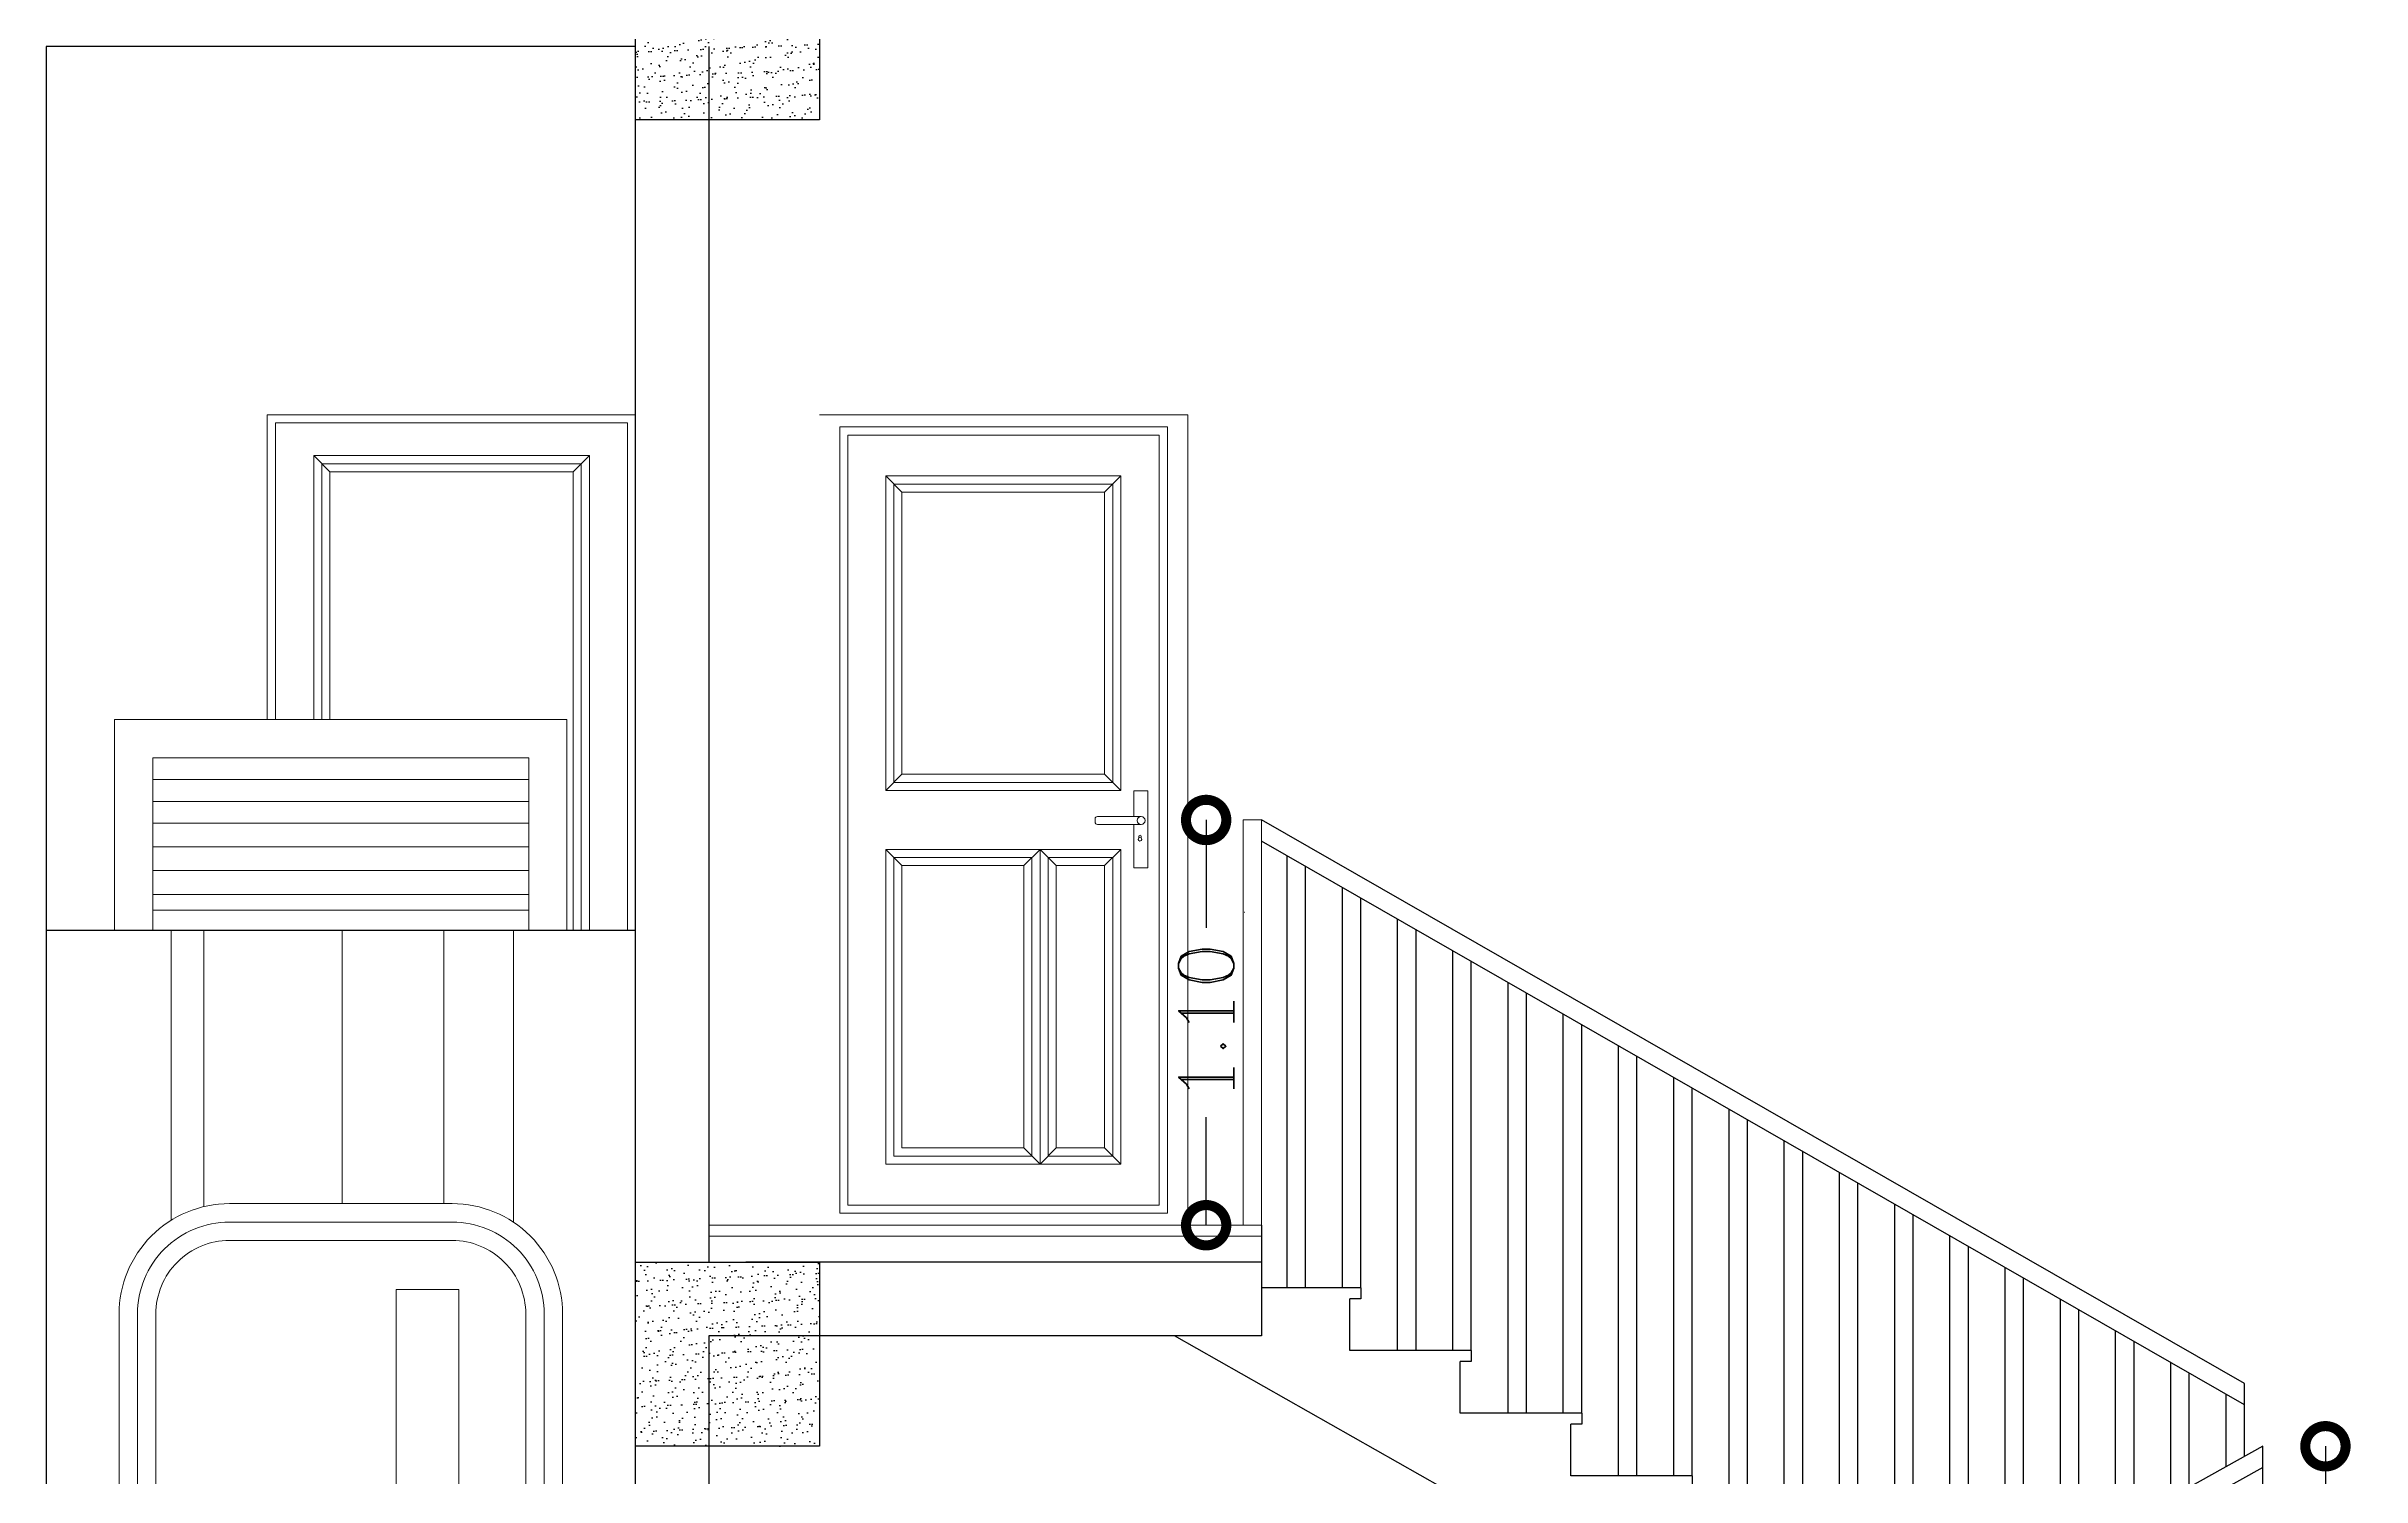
# Model space of a CAD drawing. Header units: metres. Extents: x -1655 to 449, y 40 to 361.
# Drawn here: x 247.01 to 253.3, y 60.07 to 63.95 of the extents above; entities that cross this region are included whole.
import ezdxf

# ---------------------------------------------------------------- set-up
doc = ezdxf.new("R2010")
doc.units = ezdxf.units.M
doc.header["$MEASUREMENT"] = 0
doc.layers.add('A-WALL', color=7, linetype='Continuous')
doc.layers.add('Layer4', color=252, linetype='Continuous', lineweight=25)
doc.layers.add('Layer5', color=31, linetype='Continuous', lineweight=9)
doc.styles.add('DIMPLAN', font='romanc.shx', dxfattribs={"height": 0.15})
doc.dimstyles.new('DIMPLAN', dxfattribs={"dimtxt": 0.009, "dimasz": 0.219, "dimexe": 0.2, "dimexo": 0.2, "dimgap": 0.05, "dimtad": 0, "dimzin": 0, "dimdsep": 46, "dimtxsty": 'DIMPLAN', "dimblk1": 'DOTSMALL', "dimblk2": 'DOTSMALL', "dimsah": 1, "dimcen": 0, "dimse1": 1, "dimse2": 1, "dimclrd": 1, "dimclre": 1, "dimclrt": 2, "dimadec": 0, "dimazin": 0, "dimtfac": 0.909091, "dimtofl": 0, "dimtmove": 1, "dimatfit": 3, "dimldrblk": 'DOTSMALL', "dimfxl": 0.2, "dimtolj": 1, "dimtzin": 0, "dimarcsym": 0})

# ---------------------------------------------------------------- blocks, each defined once
blk = doc.blocks.new('st d')
at = {"layer": 'Layer4'}
for p, q in [((4903.8463, 1927.8608), (4904.1763, 1927.8608)), ((4903.8463, 1927.8608), (4903.8463, 1927.8308)), ((4903.8463, 1927.8308), (4903.8763, 1927.8308)), ((4903.8763, 1927.6908), (4903.8763, 1927.8308))]:
    blk.add_line(p, q, dxfattribs=at)
blk = doc.blocks.new('_DOTSMALL')
at = {"color": 0, "linetype": 'ByBlock', "const_width": 0.5}
blk.add_lwpolyline([(-0.0625, 0, 1), (0.0625, 0, 1)], format="xyb", close=True, dxfattribs=at)
blk = doc.blocks.new('*D99')
at = {"color": 1, "lineweight": -2, "ltscale": 0.1, "transparency": 16777216}
for p, q in [((253.2, 60.1506), (253.2, 59.8578)), ((253.2, 59.0506), (253.2, 59.3435))]:
    blk.add_line(p, q, dxfattribs=at)
at = {"layer": 'DEFPOINTS', "color": 0, "ltscale": 0.1, "transparency": 16777216}
for p in [(253.0303, 60.1506), (253.0303, 59.0506), (253.2, 59.0506)]:
    blk.add_point(p, dxfattribs=at)
at = {"color": 1, "lineweight": -2, "ltscale": 0.1, "transparency": 16777216, "xscale": 0.2189999999999999, "yscale": 0.2189999999999999, "zscale": 0.2189999999999999}
for p, rotation in [((253.2, 60.1506), 90), ((253.2, 59.0506), 270)]:
    blk.add_blockref('_DOTSMALL', p, dxfattribs=dict(at, rotation=rotation))
at = {"color": 2, "ltscale": 0.1, "transparency": 16777216, "insert": (253.2, 59.6006), "char_height": 0.15, "attachment_point": 5, "rotation": 90, "style": 'DIMPLAN'}
blk.add_mtext('\\A1;1.10', dxfattribs=at)
blk = doc.blocks.new('*D100')
at = {"color": 1, "lineweight": -2, "ltscale": 0.1, "transparency": 16777216}
for p, q in [((250.1603, 61.8506), (250.1603, 61.5578)), ((250.1603, 60.7506), (250.1603, 61.0435))]:
    blk.add_line(p, q, dxfattribs=at)
at = {"layer": 'DEFPOINTS', "color": 0, "ltscale": 0.1, "transparency": 16777216}
for p in [(250.1603, 61.8506), (250.2608, 61.8506), (250.2608, 60.7506)]:
    blk.add_point(p, dxfattribs=at)
at = {"color": 1, "lineweight": -2, "ltscale": 0.1, "transparency": 16777216, "xscale": 0.2189999999999999, "yscale": 0.2189999999999999, "zscale": 0.2189999999999999}
for p, rotation in [((250.1603, 61.8506), 90), ((250.1603, 60.7506), 270)]:
    blk.add_blockref('_DOTSMALL', p, dxfattribs=dict(at, rotation=rotation))
at = {"color": 2, "ltscale": 0.1, "transparency": 16777216, "insert": (250.1603, 61.3006), "char_height": 0.15, "attachment_point": 5, "rotation": 90, "style": 'DIMPLAN'}
blk.add_mtext('\\A1;1.10', dxfattribs=at)
blk = doc.blocks.new('*D94')
at = {"color": 1, "lineweight": -2, "ltscale": 0.1, "transparency": 16777216}
for p, q in [((253.2, 60.1506), (253.2, 59.8578)), ((253.2, 59.0506), (253.2, 59.3435))]:
    blk.add_line(p, q, dxfattribs=at)
at = {"layer": 'DEFPOINTS', "color": 0, "ltscale": 0.1, "transparency": 16777216}
for p in [(253.0303, 60.1506), (253.0303, 59.0506), (253.2, 59.0506)]:
    blk.add_point(p, dxfattribs=at)
at = {"color": 1, "lineweight": -2, "ltscale": 0.1, "transparency": 16777216, "xscale": 0.2189999999999999, "yscale": 0.2189999999999999, "zscale": 0.2189999999999999}
for p, rotation in [((253.2, 60.1506), 90), ((253.2, 59.0506), 270)]:
    blk.add_blockref('_DOTSMALL', p, dxfattribs=dict(at, rotation=rotation))
at = {"color": 2, "ltscale": 0.1, "transparency": 16777216, "insert": (253.2, 59.6006), "char_height": 0.15, "attachment_point": 5, "rotation": 90, "style": 'DIMPLAN'}
blk.add_mtext('\\A1;1.10', dxfattribs=at)
blk = doc.blocks.new('*D95')
at = {"color": 1, "lineweight": -2, "ltscale": 0.1, "transparency": 16777216}
for p, q in [((250.1603, 61.8506), (250.1603, 61.5578)), ((250.1603, 60.7506), (250.1603, 61.0435))]:
    blk.add_line(p, q, dxfattribs=at)
at = {"layer": 'DEFPOINTS', "color": 0, "ltscale": 0.1, "transparency": 16777216}
for p in [(250.1603, 61.8506), (250.2608, 61.8506), (250.2608, 60.7506)]:
    blk.add_point(p, dxfattribs=at)
at = {"color": 1, "lineweight": -2, "ltscale": 0.1, "transparency": 16777216, "xscale": 0.2189999999999999, "yscale": 0.2189999999999999, "zscale": 0.2189999999999999}
for p, rotation in [((250.1603, 61.8506), 90), ((250.1603, 60.7506), 270)]:
    blk.add_blockref('_DOTSMALL', p, dxfattribs=dict(at, rotation=rotation))
at = {"color": 2, "ltscale": 0.1, "transparency": 16777216, "insert": (250.1603, 61.3006), "char_height": 0.15, "attachment_point": 5, "rotation": 90, "style": 'DIMPLAN'}
blk.add_mtext('\\A1;1.10', dxfattribs=at)
blk = doc.blocks.new('500')
at = {"layer": 'A-WALL', "ltscale": 0.1}
h = blk.add_hatch(dxfattribs=at)
h.set_pattern_fill('AR-SAND', color=251, scale=0.001, angle=45)
h.set_pattern_definition([(82.5, (2066.168173, -109.763723), (-0.03573813487, 0.0334753489), [0, -0.038608, 0, -0.04318, 0, -0.041275]), (52.5, (2066.168173, -109.76372), (-0.0189010928, 0.0824732851), [0, -0.020828, 0, -0.034798, 0, -0.013335]), (12.5, (2066.14608, -109.785815), (0.0558299826, 0.0560332312), [0, -0.0127, 0, -0.04572, 0, -0.05969]), (2.5, (2066.14608, -109.785815), (0.0382281109, 0.0697550782), [0, -0.00635, 0, -0.029972, 0, -0.03429])])
h.paths.add_polyline_path([(6632.6902, 1779.9429), (6632.1902, 1779.9429), (6632.1902, 1779.4429), (6632.6902, 1779.4429)])
at = {"ltscale": 0.1}
blk.add_lwpolyline([(6632.1902, 1779.9429), (6632.6902, 1779.9429), (6632.6902, 1779.4429), (6632.1902, 1779.4429), (6632.1902, 1779.9429)], dxfattribs=at)

msp = doc.modelspace()

# ---------------------------------------------------------------- linework, layer by layer
at = {"ltscale": 0.1}
for p, q in [((247.0104, 63.9505), (247.0104, 45.6505)), ((248.6104, 63.9505), (247.0104, 63.9505)), ((248.6096, 63.9505), (248.6096, 59.5505)), ((248.8094, 63.9505), (248.8094, 60.6505)), ((250.3108, 60.7506), (250.3108, 60.4506)), ((250.3108, 60.7506), (250.3108, 60.4506)), ((248.8096, 60.4505), (248.8096, 59.5505))]:
    msp.add_line(p, q, dxfattribs=at)
at = {"ltscale": 0.5}
for p, q in [((248.6105, 61.5506), (247.0105, 61.5505)), ((250.3103, 60.6506), (248.9103, 60.6505)), ((250.3103, 60.4506), (248.8096, 60.4505)), ((250.3103, 60.4506), (248.9103, 60.4505))]:
    msp.add_line(p, q, dxfattribs=at)
at = {"layer": 'A-WALL', "color": 251, "ltscale": 0.1}
for p, q in [((252.9803, 60.3206), (250.3108, 61.8506)), ((252.9803, 60.3206), (250.3108, 61.8506)), ((252.9803, 60.263), (250.3108, 61.793)), ((252.9803, 60.263), (250.3108, 61.793)), ((250.3803, 60.5806), (250.3803, 61.7531)), ((250.3803, 60.5806), (250.3803, 61.7531)), ((250.4303, 60.5806), (250.4303, 61.7245)), ((250.4303, 60.5806), (250.4303, 61.7245)), ((250.5303, 60.5806), (250.5303, 61.6672)), ((250.5303, 60.5806), (250.5303, 61.6672)), ((250.5803, 60.5806), (250.5803, 61.6385)), ((250.5803, 60.5806), (250.5803, 61.6385)), ((250.2642, 61.5991), (250.2635, 61.5995)), ((250.2642, 61.5991), (250.2635, 61.5995)), ((250.6803, 60.4106), (250.6803, 61.5812)), ((250.6803, 60.4106), (250.6803, 61.5812)), ((250.7303, 60.4106), (250.7303, 61.5525)), ((250.7303, 60.4106), (250.7303, 61.5525)), ((250.8303, 60.4106), (250.8303, 61.4952)), ((250.8303, 60.4106), (250.8303, 61.4952)), ((250.8803, 60.4106), (250.8803, 61.4666)), ((250.8803, 60.4106), (250.8803, 61.4666)), ((250.9803, 60.2406), (250.9803, 61.4093)), ((250.9803, 60.2406), (250.9803, 61.4093)), ((251.0303, 60.2406), (251.0303, 61.3806)), ((251.0303, 60.2406), (251.0303, 61.3806)), ((251.1303, 60.2406), (251.1303, 61.3233)), ((251.1303, 60.2406), (251.1303, 61.3233)), ((251.1803, 60.2406), (251.1803, 61.2946)), ((251.1803, 60.2406), (251.1803, 61.2946)), ((251.2803, 60.0706), (251.2803, 61.2373)), ((251.2803, 60.0706), (251.2803, 61.2373)), ((251.3303, 60.0706), (251.3303, 61.2087)), ((251.3303, 60.0706), (251.3303, 61.2087)), ((251.4303, 60.0706), (251.4303, 61.1513)), ((251.4303, 60.0706), (251.4303, 61.1513)), ((251.4803, 60.0706), (251.4803, 61.1227)), ((251.4803, 60.0706), (251.4803, 61.1227)), ((251.5803, 59.9006), (251.5803, 61.0654)), ((251.5803, 59.9006), (251.5803, 61.0654)), ((251.6303, 59.9006), (251.6303, 61.0367)), ((251.6303, 59.9006), (251.6303, 61.0367)), ((251.7303, 59.9006), (251.7303, 60.9794)), ((251.7303, 59.9006), (251.7303, 60.9794)), ((251.7803, 59.9006), (251.7803, 60.9508)), ((251.7803, 59.9006), (251.7803, 60.9508)), ((251.8803, 59.7306), (251.8803, 60.8934)), ((251.8803, 59.7306), (251.8803, 60.8934)), ((251.9303, 59.7306), (251.9303, 60.8648)), ((251.9303, 59.7306), (251.9303, 60.8648)), ((252.0303, 59.7306), (252.0303, 60.8075)), ((252.0303, 59.7306), (252.0303, 60.8075)), ((252.0803, 59.7306), (252.0803, 60.7788)), ((252.0803, 59.7306), (252.0803, 60.7788)), ((252.1803, 59.6777), (252.1803, 60.7215)), ((252.1803, 59.6777), (252.1803, 60.7215)), ((252.2303, 59.7055), (252.2303, 60.6928)), ((252.2303, 59.7055), (252.2303, 60.6928)), ((252.3303, 59.7612), (252.3303, 60.6355)), ((252.3303, 59.7612), (252.3303, 60.6355)), ((252.3803, 59.789), (252.3803, 60.6069)), ((252.3803, 59.789), (252.3803, 60.6069)), ((252.4803, 59.846), (252.4803, 60.5496)), ((252.4803, 59.846), (252.4803, 60.5496)), ((252.5303, 59.8724), (252.5303, 60.5209)), ((252.5303, 59.8724), (252.5303, 60.5209)), ((252.6303, 59.9281), (252.6303, 60.4636)), ((252.6303, 59.9281), (252.6303, 60.4636)), ((252.6803, 59.9559), (252.6803, 60.4349)), ((252.6803, 59.9559), (252.6803, 60.4349)), ((252.7803, 60.0115), (252.7803, 60.3776)), ((252.7803, 60.0115), (252.7803, 60.3776)), ((252.8303, 60.0393), (252.8303, 60.349)), ((252.8303, 60.0393), (252.8303, 60.349)), ((252.9803, 60.1228), (252.9803, 60.3206)), ((252.9803, 60.1228), (252.9803, 60.3206)), ((252.9303, 60.095), (252.9303, 60.2916)), ((252.9303, 60.095), (252.9303, 60.2916))]:
    msp.add_line(p, q, dxfattribs=at)
at = {"layer": 'A-WALL', "ltscale": 0.1}
msp.add_line((250.2776, 60.6506), (249.0303, 60.6506), dxfattribs=at)
at = {"layer": 'A-WALL', "color": 1, "ltscale": 0.1}
for p, q in [((253.0303, 60.1506), (250.2803, 58.6206)), ((253.0303, 60.1506), (250.2803, 58.6206)), ((253.0303, 59.0506), (253.0303, 60.1506)), ((253.0303, 59.0506), (253.0303, 60.1506)), ((253.0303, 60.0934), (250.2803, 58.5634)), ((253.0303, 60.0934), (250.2803, 58.5634))]:
    msp.add_line(p, q, dxfattribs=at)
at = {"layer": 'Layer4'}
for p, q in [((250.5803, 60.5806), (250.3108, 60.5806)), ((250.5803, 60.5806), (250.3108, 60.5806)), ((250.5803, 60.5806), (250.5803, 60.5506)), ((250.5803, 60.5806), (250.5803, 60.5506)), ((250.5503, 60.4106), (250.5503, 60.5506)), ((250.5803, 60.5506), (250.5503, 60.5506)), ((250.5503, 60.4106), (250.5503, 60.5506)), ((250.5803, 60.5506), (250.5503, 60.5506)), ((251.8057, 59.4693), (250.074, 60.4506)), ((251.8057, 59.4693), (250.074, 60.4506))]:
    msp.add_line(p, q, dxfattribs=at)
at = {"layer": 'Layer5'}
for p, q in [((247.6105, 62.9506), (247.6105, 62.1229)), ((248.6105, 62.9506), (247.6105, 62.9506)), ((250.1102, 62.9505), (249.1102, 62.9505)), ((250.1102, 62.9505), (249.1102, 62.9505)), ((250.1102, 62.9505), (250.1102, 60.7505)), ((250.1102, 62.9505), (250.1102, 60.7505)), ((247.6325, 62.1229), (247.6325, 62.9286)), ((247.6325, 62.9286), (248.5885, 62.9286)), ((248.5885, 62.9286), (248.5885, 61.5506)), ((249.1655, 62.9175), (250.0549, 62.9175)), ((249.1655, 62.9175), (249.1655, 60.7835)), ((249.1655, 62.9175), (250.0549, 62.9175)), ((249.1655, 62.9175), (249.1655, 60.7835)), ((250.0329, 62.8955), (249.1875, 62.8955)), ((249.1875, 60.8055), (249.1875, 62.8955)), ((250.0329, 62.8955), (249.1875, 62.8955)), ((249.1875, 60.8055), (249.1875, 62.8955)), ((250.0329, 60.8055), (250.0329, 62.8955)), ((250.0329, 60.8055), (250.0329, 62.8955)), ((250.0549, 62.9175), (250.0549, 60.7835)), ((250.0549, 62.9175), (250.0549, 60.7835)), ((247.7368, 62.8396), (247.7368, 62.1229)), ((247.7368, 62.8396), (247.7808, 62.7956)), ((248.4853, 62.8396), (247.7368, 62.8396)), ((247.7588, 62.8176), (247.7588, 62.1229)), ((248.4633, 62.8176), (247.7588, 62.8176)), ((248.4413, 62.7956), (248.4853, 62.8396)), ((248.4633, 61.5506), (248.4633, 62.8176)), ((248.4853, 61.5506), (248.4853, 62.8396)), ((247.7808, 62.7956), (247.7808, 62.1229)), ((248.4413, 62.7956), (247.7808, 62.7956)), ((248.4413, 61.5506), (248.4413, 62.7956)), ((249.2901, 62.7845), (249.9286, 62.7845)), ((249.2901, 62.7845), (249.2901, 61.9305)), ((249.2901, 62.7845), (249.3341, 62.7405)), ((249.2901, 62.7845), (249.9286, 62.7845)), ((249.2901, 62.7845), (249.2901, 61.9305)), ((249.2901, 62.7845), (249.3341, 62.7405)), ((249.3121, 61.9525), (249.3121, 62.7625)), ((249.3121, 62.7625), (249.9066, 62.7625)), ((249.3121, 61.9525), (249.3121, 62.7625)), ((249.3121, 62.7625), (249.9066, 62.7625)), ((249.9286, 62.7845), (249.8846, 62.7405)), ((249.9286, 62.7845), (249.8846, 62.7405)), ((249.9066, 62.7625), (249.9066, 61.9525)), ((249.9066, 62.7625), (249.9066, 61.9525)), ((249.9286, 62.7845), (249.9286, 61.9305)), ((249.9286, 62.7845), (249.9286, 61.9305)), ((249.3341, 61.9745), (249.3341, 62.7405)), ((249.3341, 62.7405), (249.8846, 62.7405)), ((249.3341, 61.9745), (249.3341, 62.7405)), ((249.3341, 62.7405), (249.8846, 62.7405)), ((249.8846, 62.7405), (249.8846, 61.9745)), ((249.8846, 62.7405), (249.8846, 61.9745)), ((247.1959, 61.5506), (247.1959, 62.1229)), ((247.1959, 62.1229), (248.4245, 62.1229)), ((248.4245, 61.5506), (248.4245, 62.1229)), ((247.2996, 61.5506), (247.2996, 62.0192)), ((247.2996, 62.0192), (248.3208, 62.0192)), ((248.3208, 62.0192), (248.3208, 61.5506)), ((247.2996, 61.9602), (248.3208, 61.9602)), ((249.3341, 61.9745), (249.2901, 61.9305)), ((249.3341, 61.9745), (249.2901, 61.9305)), ((249.9066, 61.9525), (249.3121, 61.9525)), ((249.9066, 61.9525), (249.3121, 61.9525)), ((249.8846, 61.9745), (249.3341, 61.9745)), ((249.8846, 61.9745), (249.3341, 61.9745)), ((249.8846, 61.9745), (249.9286, 61.9305)), ((249.8846, 61.9745), (249.9286, 61.9305)), ((247.2996, 61.9011), (248.3208, 61.9011)), ((249.9286, 61.9305), (249.2901, 61.9305)), ((249.9286, 61.9305), (249.2901, 61.9305)), ((249.9637, 61.9293), (250.0022, 61.9293)), ((249.9637, 61.9293), (249.9637, 61.86)), ((249.9637, 61.9293), (250.0022, 61.9293)), ((249.9637, 61.9293), (249.9637, 61.86)), ((250.0022, 61.9293), (250.0022, 61.7203)), ((250.0022, 61.9293), (250.0022, 61.7203)), ((247.2996, 61.842), (248.3208, 61.842)), ((249.8585, 61.8451), (249.8585, 61.8534)), ((249.8585, 61.8451), (249.8585, 61.8534)), ((249.8651, 61.86), (249.9836, 61.86)), ((249.8651, 61.86), (249.9836, 61.86)), ((249.9836, 61.8385), (249.8651, 61.8385)), ((249.9836, 61.8385), (249.8651, 61.8385)), ((249.9637, 61.8385), (249.9637, 61.7203)), ((249.9637, 61.8385), (249.9637, 61.7203)), ((250.2608, 60.7506), (250.2608, 61.8506)), ((250.3108, 61.8506), (250.2608, 61.8506)), ((250.2608, 60.7506), (250.2608, 61.8506)), ((250.3108, 61.8506), (250.2608, 61.8506)), ((250.3108, 60.7506), (250.3108, 61.8506)), ((250.3108, 60.7506), (250.3108, 61.8506)), ((247.2996, 61.7776), (248.3208, 61.7776)), ((249.7093, 61.7706), (249.2901, 61.7706)), ((249.3341, 61.7266), (249.2901, 61.7706)), ((249.2901, 61.7706), (249.2901, 60.9165)), ((249.7093, 61.7706), (249.2901, 61.7706)), ((249.3341, 61.7266), (249.2901, 61.7706)), ((249.2901, 61.7706), (249.2901, 60.9165)), ((249.3121, 61.7486), (249.3121, 60.9385)), ((249.6873, 61.7486), (249.3121, 61.7486)), ((249.3121, 61.7486), (249.3121, 60.9385)), ((249.6873, 61.7486), (249.3121, 61.7486)), ((249.9286, 61.7706), (249.5093, 61.7706)), ((249.9286, 61.7706), (249.5093, 61.7706)), ((249.6653, 61.7266), (249.7093, 61.7706)), ((249.6653, 61.7266), (249.7093, 61.7706)), ((249.6873, 60.9385), (249.6873, 61.7486)), ((249.6873, 60.9385), (249.6873, 61.7486)), ((249.7093, 60.9165), (249.7093, 61.7706)), ((249.7093, 61.7706), (249.7093, 60.9165)), ((249.7533, 61.7266), (249.7093, 61.7706)), ((249.7093, 60.9165), (249.7093, 61.7706)), ((249.7093, 61.7706), (249.7093, 60.9165)), ((249.7533, 61.7266), (249.7093, 61.7706)), ((249.7313, 61.7486), (249.7313, 60.9385)), ((249.9066, 61.7486), (249.7313, 61.7486)), ((249.7313, 61.7486), (249.7313, 60.9385)), ((249.9066, 61.7486), (249.7313, 61.7486)), ((249.8846, 61.7266), (249.9286, 61.7706)), ((249.8846, 61.7266), (249.9286, 61.7706)), ((249.9066, 60.9385), (249.9066, 61.7486)), ((249.9066, 60.9385), (249.9066, 61.7486)), ((249.9286, 60.9165), (249.9286, 61.7706)), ((249.9286, 60.9165), (249.9286, 61.7706)), ((247.2996, 61.7132), (248.3208, 61.7132)), ((249.3341, 61.7266), (249.3341, 60.9605)), ((249.6653, 61.7266), (249.3341, 61.7266)), ((249.3341, 61.7266), (249.3341, 60.9605)), ((249.6653, 61.7266), (249.3341, 61.7266)), ((249.6653, 60.9605), (249.6653, 61.7266)), ((249.6653, 60.9605), (249.6653, 61.7266)), ((249.7533, 61.7266), (249.7533, 60.9605)), ((249.8846, 61.7266), (249.7533, 61.7266)), ((249.7533, 61.7266), (249.7533, 60.9605)), ((249.8846, 61.7266), (249.7533, 61.7266)), ((249.8846, 60.9605), (249.8846, 61.7266)), ((249.8846, 60.9605), (249.8846, 61.7266)), ((249.9637, 61.7203), (250.0022, 61.7203)), ((249.9637, 61.7203), (250.0022, 61.7203)), ((247.2996, 61.6487), (248.3208, 61.6487)), ((247.2996, 61.6058), (248.3208, 61.6058)), ((250.3108, 60.7506), (250.3108, 61.6214)), ((250.3108, 60.7506), (250.3108, 61.6214)), ((247.3491, 60.7639), (247.3491, 61.5506)), ((247.4384, 60.8012), (247.4384, 61.5506)), ((247.8142, 60.8093), (247.8142, 61.5506)), ((248.0901, 60.8093), (248.0901, 61.5506)), ((248.2794, 60.7587), (248.2794, 61.5506)), ((249.3121, 60.9385), (249.6873, 60.9385)), ((249.3121, 60.9385), (249.6873, 60.9385)), ((249.3341, 60.9605), (249.6653, 60.9605)), ((249.3341, 60.9605), (249.6653, 60.9605)), ((249.7093, 60.9165), (249.6653, 60.9605)), ((249.7093, 60.9165), (249.6653, 60.9605)), ((249.7093, 60.9165), (249.7533, 60.9605)), ((249.7093, 60.9165), (249.7533, 60.9605)), ((249.7313, 60.9385), (249.9066, 60.9385)), ((249.7313, 60.9385), (249.9066, 60.9385)), ((249.7533, 60.9605), (249.8846, 60.9605)), ((249.7533, 60.9605), (249.8846, 60.9605)), ((249.9286, 60.9165), (249.8846, 60.9605)), ((249.9286, 60.9165), (249.8846, 60.9605)), ((249.2901, 60.9165), (249.7093, 60.9165)), ((249.2901, 60.9165), (249.7093, 60.9165)), ((249.7093, 60.9165), (249.9286, 60.9165)), ((249.7093, 60.9165), (249.9286, 60.9165)), ((250.0329, 60.8055), (249.1875, 60.8055)), ((250.0329, 60.8055), (249.1875, 60.8055)), ((250.3103, 60.7506), (248.8104, 60.7505)), ((250.3103, 60.7506), (248.8104, 60.7505)), ((250.0549, 60.7835), (249.1655, 60.7835)), ((250.0549, 60.7835), (249.1655, 60.7835)), ((250.3103, 60.7206), (248.8104, 60.7205)), ((250.3103, 60.7206), (248.8104, 60.7205))]:
    msp.add_line(p, q, dxfattribs=at)
for points in [[(247.8602, 60.8093), (247.5079, 60.8093, 0.414214), (247.2079, 60.5093), (247.2079, 52.2732)], [(247.8602, 60.8093), (248.1126, 60.8093, -0.414214), (248.4126, 60.5093), (248.4126, 52.2732)], [(247.8602, 60.7593), (247.5079, 60.7593, 0.414214), (247.2579, 60.5093), (247.2579, 52.2732)], [(247.8602, 60.7593), (248.1126, 60.7593, -0.414214), (248.3626, 60.5093), (248.3626, 52.2732)], [(247.8602, 60.7093), (247.5079, 60.7093, 0.414214), (247.3079, 60.5093), (247.3079, 52.2732)], [(247.8602, 60.7093), (248.1126, 60.7093, -0.414214), (248.3126, 60.5093), (248.3126, 52.2732)]]:
    msp.add_lwpolyline(points, format="xyb", dxfattribs=at)
msp.add_lwpolyline([(248.131, 57.5909), (248.131, 60.5764), (248.131, 60.5764), (247.9605, 60.5764), (247.9605, 60.5764), (247.9605, 57.5909)], dxfattribs=at)
msp.add_circle((249.9837, 61.8492), 0.0108, dxfattribs=at)
msp.add_circle((249.9837, 61.8492), 0.0108, dxfattribs=at)
for centre, radius, start, end in [((249.8651, 61.8534), 0.0066, 90, 180), ((249.8651, 61.8534), 0.0066, 90, 180), ((249.8651, 61.8451), 0.0066, 180, 270), ((249.8651, 61.8451), 0.0066, 180, 270), ((249.9807, 61.7982), 0.00486, 103.06396, 75.2043), ((249.9807, 61.7982), 0.00486, 103.06396, 75.2043), ((249.9808, 61.806), 0.00328, 290.03594, 248.23232), ((249.9808, 61.806), 0.00328, 290.03594, 248.23232)]:
    msp.add_arc(centre, radius, start, end, dxfattribs=at)

# ---------------------------------------------------------------- block references
for p in [(-6383.5798, -1715.6923), (-6383.5798, -1719.2922)]:
    msp.add_blockref('500', p)
at = {"color": 5, "extrusion": (0, 0, -1), "zscale": -1}
for p in [(-5154.7266, -1867.4501), (-5154.7266, -1867.4501), (-5155.0266, -1867.6201), (-5155.0266, -1867.6201), (-5155.3266, -1867.7901), (-5155.3266, -1867.7901)]:
    msp.add_blockref('st d', p, dxfattribs=at)

# ---------------------------------------------------------------- dimensions: what is measured, and where the dimension line sits
at = {"ltscale": 0.1}
for p1, p2, distance, picture, middle in [((250.2608, 60.7506), (250.2608, 61.8506), 0.1005, '*D100', (250.1603, 61.3006)), ((250.2608, 60.7506), (250.2608, 61.8506), 0.1005, '*D95', (250.1603, 61.3006)), ((253.0303, 60.1506), (253.0303, 59.0506), 0.1697, '*D99', (253.2, 59.6006)), ((253.0303, 60.1506), (253.0303, 59.0506), 0.1697, '*D94', (253.2, 59.6006))]:
    dim = msp.add_aligned_dim(p1=p1, p2=p2, distance=distance, dimstyle='DIMPLAN', override={"dimfxl": 0.1, "dimfxlon": 1, "dimarcsym": 1}, dxfattribs=at)
    dim.commit()
    dim.dimension.update_dxf_attribs({"geometry": picture, "text_midpoint": middle})

doc.saveas('drawing.dxf')
